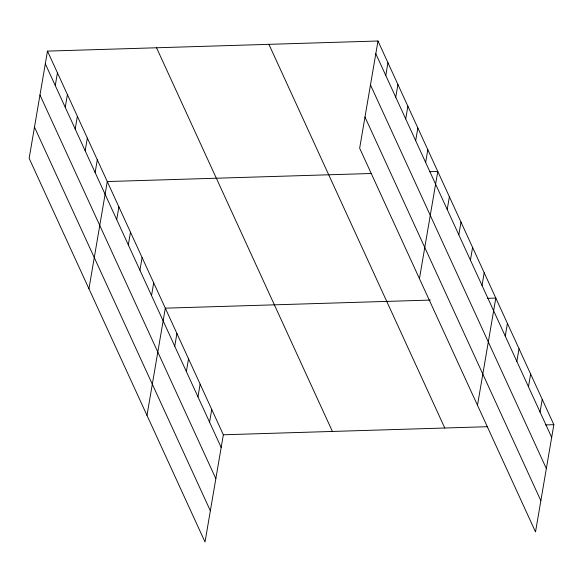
<?xml version="1.0" encoding="UTF-8"?>
<svg xmlns="http://www.w3.org/2000/svg" width="583" height="583" viewBox="0 0 583 583"><rect width="100%" height="100%" fill="white"/><g stroke="black" fill="none" stroke-linecap="round" stroke-linejoin="round"><path stroke-width="0.87" d="M47.478 51.107L29.15 158.321L205.019 541.993L223.347 434.78L47.478 51.107L377.981 41.007L553.85 424.679L535.522 531.893L359.653 148.22L377.981 41.007M55.268 85.563L57.44 72.853M65.238 107.301L67.409 94.592M75.2 129.04L77.371 116.33M85.169 150.786L87.341 138.076M95.131 172.524L97.31 159.815M88.944 288.767L107.272 181.553L371.429 173.486M116.709 219.587L118.881 206.878M128.318 244.911L130.49 232.202M139.92 270.235L142.092 257.526M151.529 295.552L153.701 282.842M146.982 415.38L165.31 308.167L430.371 300.07M174.747 346.2L176.919 333.491M186.356 371.524L188.528 358.807M197.958 396.841L200.129 384.131M209.567 422.165L211.738 409.455M385.771 75.462L387.943 62.753M395.74 97.201L397.912 84.491M405.702 118.947L407.874 106.23M415.672 140.685L417.843 127.976M425.634 162.424L427.805 149.714M419.447 278.667L437.775 171.453L429.598 171.708M447.212 209.486L449.384 196.777M458.814 234.811L460.993 222.101M470.423 260.135L472.594 247.425M482.032 285.459L484.203 272.742M477.484 405.28L495.812 298.066L487.636 298.314M505.25 336.099L507.421 323.39M516.851 361.424L519.03 348.714M528.46 386.74L530.632 374.031M540.069 412.064L542.241 399.355M223.347 434.78L487.505 426.705M545.673 424.927L553.85 424.679M375.809 53.723L551.678 437.388M370.475 84.907L546.344 468.572M364.98 117.037L540.856 500.702M268.916 44.344L444.785 428.009M156.543 47.777L332.412 431.442M45.306 63.817L221.176 447.489M39.972 95.007L215.841 478.672M34.477 127.138L210.354 510.803"/></g></svg>
